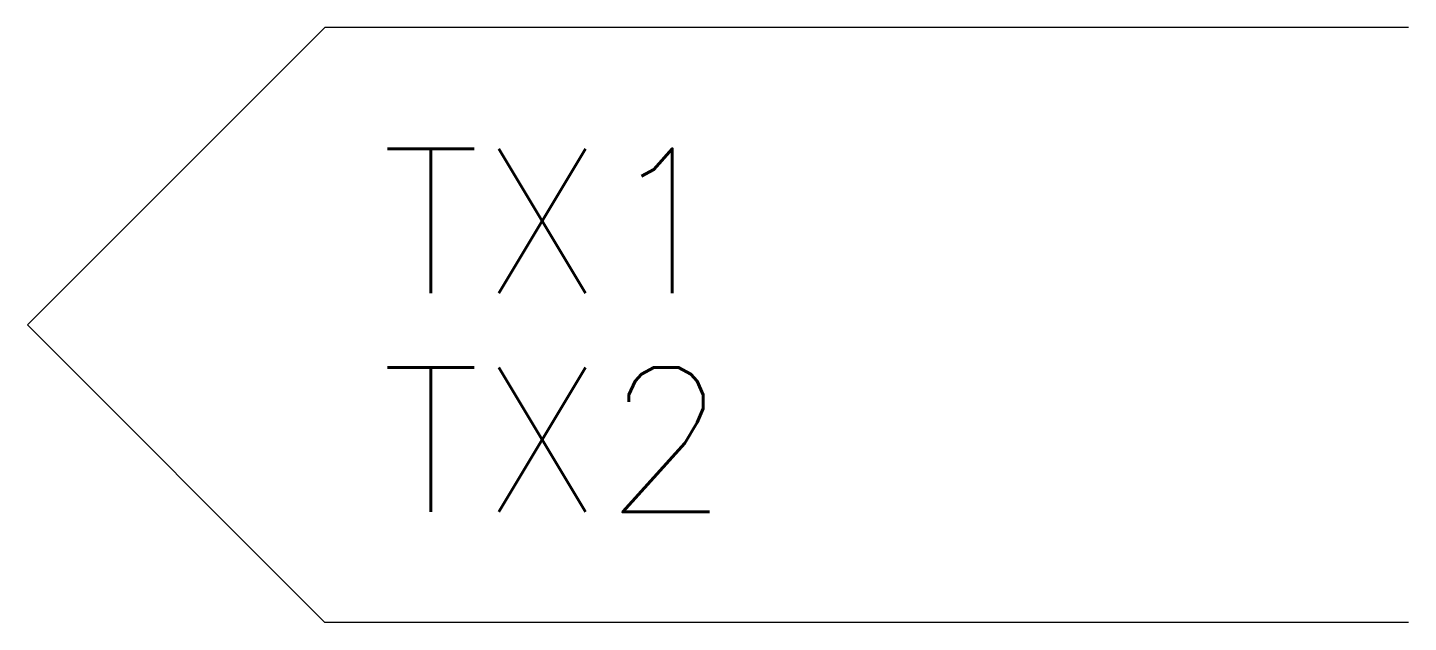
# Model space of a CAD drawing. Header units: millimetres. Extents: x -10186.59 to -10184.68, y 58.76 to 59.58.
import ezdxf
from ezdxf.enums import TextEntityAlignment as Align

# ---------------------------------------------------------------- set-up
doc = ezdxf.new("R2010")
doc.units = ezdxf.units.MM
doc.header["$LTSCALE"] = 10
doc.layers.add('Tub_símbolos', color=2, linetype='Continuous')
doc.styles.add('r80', font='romans.shx')

msp = doc.modelspace()

# ---------------------------------------------------------------- linework, layer by layer
at = {"layer": 'Tub_símbolos', "color": 1}
for p, q in [((-10186.1816, 59.5804), (-10186.593, 59.169)), ((-10184.6816, 59.5804), (-10186.1816, 59.5804)), ((-10186.593, 59.169), (-10186.1816, 58.7575)), ((-10184.6816, 58.7575), (-10186.1816, 58.7575))]:
    msp.add_line(p, q, dxfattribs=at)

# ---------------------------------------------------------------- texts
at = {"layer": 'Tub_símbolos', "style": 'r80'}
for tag, p in [('TX1', (-10186.1034, 59.3129)), ('TX2', (-10186.1034, 59.0104))]:
    msp.add_attdef(tag, text='', height=0.2, dxfattribs=at).set_placement(p, align=Align.MIDDLE_LEFT)

doc.saveas('drawing.dxf')
